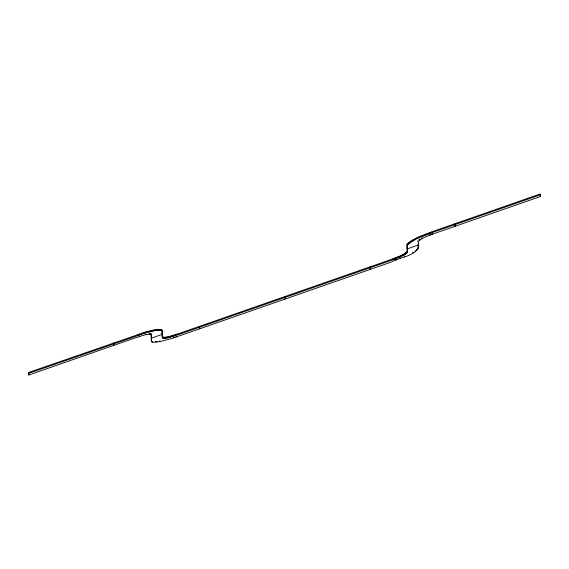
<?xml version="1.0" encoding="UTF-8"?>
<svg xmlns="http://www.w3.org/2000/svg" width="569" height="569" viewBox="0 0 569 569"><rect width="100%" height="100%" fill="white"/><g stroke="black" fill="none" stroke-linecap="round" stroke-linejoin="round"><path stroke-width="0.85" d="M407.027 244.407L407.184 251.363C403.236 255.801 396.572 257.117 391.237 259.457L178.232 333.775C173.161 334.942 167.158 338.441 162.137 336.855L161.93 330.176L161.205 329.472L154.981 329.778L145.956 331.891L28.45 372.524L28.5 374.224L28.784 375.028L135.294 337.865C140.358 336.699 146.368 333.206 151.39 334.785L151.589 341.464L152.933 342.296L160.117 341.564L171.802 338.505L391.806 261.882C399.573 256.904 422.319 255.46 418.101 241.733C422.056 237.287 428.713 235.979 434.047 233.631L540.55 196.476L540.5 194.776L540.216 193.972L433.478 231.213C424.524 234.976 414.061 237.429 407.027 244.407L407.468 252.167C403.521 256.605 396.863 257.921 391.529 260.261L178.517 334.579C173.915 335.148 165.935 340.518 162.172 337.012M407.312 245.211C414.346 238.233 424.808 235.779 433.77 232.017L540.5 194.776M28.784 375.028L28.735 373.328L146.24 332.694L155.273 330.582L161.489 330.276L162.222 330.98L162.464 337.815M151.105 333.982L151.304 340.66L152.321 342.168M151.062 333.825L151.205 334.465M540.266 195.672L540.55 196.476M454.916 223.731L455.257 226.234L454.972 225.431M432.319 233.347L432.604 234.151M431.359 231.967L431.643 232.771M430.996 233.831L431.281 234.634M429.14 232.785L429.424 233.589M429.695 234.328L429.979 235.132M426.949 233.624L427.234 234.428M424.808 234.471L425.093 235.274M422.731 235.331L423.016 236.135M421.857 237.821L422.141 238.624M420.726 236.185L421.01 236.989M418.82 237.038L419.104 237.842M419.595 239.122L419.879 239.926M419.033 239.513L419.317 240.317M417.013 237.878L417.297 238.674M417.845 240.751L418.13 241.555M417.916 244.257L418.201 245.061L407.368 248.838L407.084 248.034M415.32 238.696L415.605 239.499M418.258 248.689L417.945 245.097M417.347 248.795L417.632 249.599M413.763 239.492L414.047 240.296M416.75 249.35L417.041 250.147M412.34 240.26L412.632 241.064M415.036 250.602L415.327 251.398M411.074 240.993L411.359 241.797M409.964 241.69L410.249 242.494M412.66 252.024L412.945 252.828M409.019 242.344L409.303 243.141M408.25 242.942L408.535 243.745M407.653 243.489L407.945 244.293M407.248 243.98L407.532 244.784M407.155 251.541L407.44 252.344M407.02 251.804L407.304 252.608M406.778 252.095L407.063 252.899M406.422 252.416L406.714 253.219M405.967 252.778L406.252 253.582M405.405 253.162L405.69 253.966M404.744 253.575L405.028 254.379M403.99 254.016L404.274 254.82M404.274 256.1L404.559 256.904M403.144 254.471L403.435 255.275M402.219 254.948L402.503 255.744M401.216 255.431L401.501 256.235M400.142 255.929L400.427 256.733M400.192 257.814L400.476 258.618M399.004 256.434L399.289 257.238M397.816 256.946L398.101 257.75M396.579 257.451L396.863 258.255M395.306 257.956L395.59 258.76M395.86 259.5L396.152 260.303M394.004 258.461L394.289 259.258M392.681 258.945L392.973 259.749M370.028 266.861L370.369 269.357L370.085 268.554M284.735 296.62L285.076 299.116M199.442 326.371L199.783 328.875M176.788 334.266L177.073 335.07M175.465 334.707L175.75 335.504M175.935 336.279L176.219 337.083M174.164 335.113L174.448 335.916M173.709 337.012L173.993 337.815M172.884 335.497L173.168 336.3M171.646 335.852L171.93 336.656M170.451 336.179L170.736 336.983M169.306 336.464L169.59 337.268M168.225 336.72L168.509 337.524M167.215 336.933L167.499 337.737M166.276 337.111L166.561 337.915M165.423 337.246L165.707 338.05M164.654 337.339L164.946 338.142M161.873 329.935L162.158 330.738M161.632 329.671L161.916 330.475M161.205 329.472L161.489 330.276M163.986 337.396L164.27 338.199M160.593 329.344L160.878 330.148M162.037 333.526L162.321 334.33L151.489 338.114L151.205 337.31M163.41 337.403L163.701 338.206M162.94 337.367L163.232 338.171M159.797 329.287L160.088 330.091M162.578 337.289L162.862 338.093M162.321 337.175L162.606 337.979M158.836 329.309L159.121 330.112M157.705 329.394L157.99 330.198M156.418 329.551L156.703 330.354M159.832 340.767L160.117 341.564M154.981 329.778L155.273 330.582M153.41 330.077L153.694 330.881M156.816 341.286L157.101 342.09M151.71 330.44L151.994 331.236M155.529 341.443L155.814 342.246M149.889 330.859L150.173 331.663M150.657 333.548L150.949 334.352M150.294 333.47L150.579 334.273M149.825 333.434L150.109 334.238M149.249 333.448L149.54 334.252M151.603 341.165L151.887 341.969M147.968 331.35L148.253 332.154M151.361 340.902L151.653 341.706M145.956 331.891L146.24 332.694M146.027 333.903L146.311 334.707M143.872 332.488L144.156 333.292M141.724 333.135L142.008 333.939M139.526 333.825L139.818 334.629M139.078 335.724L139.362 336.528M137.307 334.558L137.591 335.361M113.743 342.766L114.085 345.269M28.45 372.524L28.735 373.328"/></g></svg>
